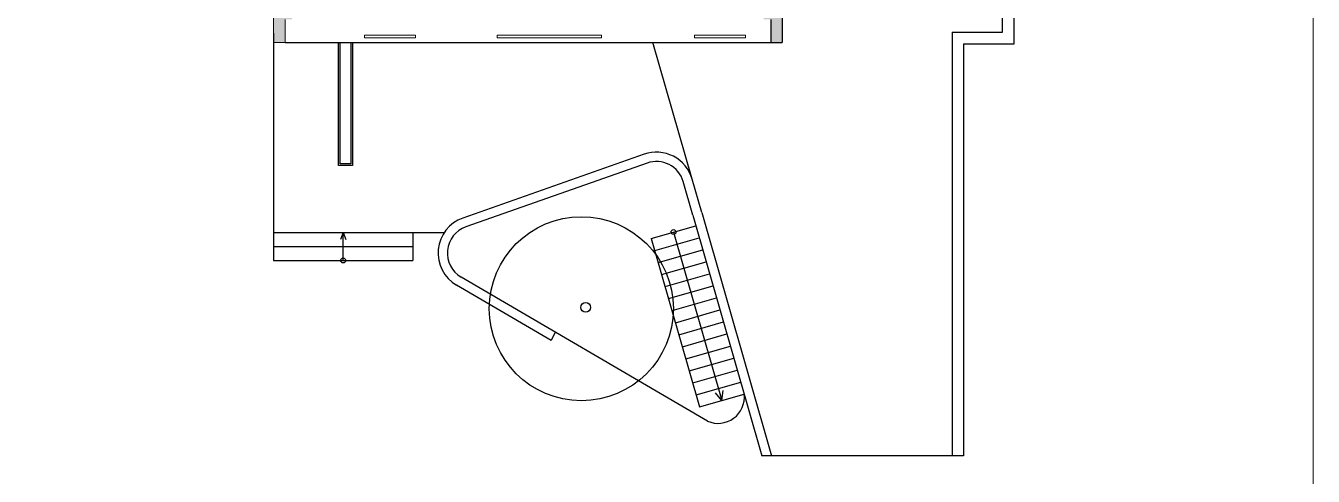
# Model space of a CAD drawing. Header units: metres. Extents: x -442 to 316, y -503 to 125.
# Drawn here: x 64.58 to 92.34, y -83.12 to -73.4 of the extents above; entities that cross this region are included whole.
import ezdxf

# ---------------------------------------------------------------- set-up
doc = ezdxf.new("R2010")
doc.units = ezdxf.units.M
doc.layers.add('FLOATING-WINDOWS', color=2, linetype='Continuous', plot=False)
for name, color, linetype in [('nove zdivo akce', 3, 'Continuous'), ('SRAFA', 251, 'Continuous'), ('SRAFY', 3, 'Continuous'), ('ZDIVO', 1, 'Continuous')]:
    doc.layers.add(name, color=color, linetype=linetype)

msp = doc.modelspace()

# ---------------------------------------------------------------- hatches: boundary and pattern name
at = {"layer": 'SRAFA', "linetype": 'Continuous', "lineweight": 0}
for points in [[(69.924785, -68.993142), (69.924726, -73.764794), (69.924726, -73.764797), (70.174726, -73.764797), (70.174733, -73.264792), (70.324726, -73.264794), (70.324726, -68.993142)], [(80.894726, -71.574794), (80.494726, -71.574794), (80.494726, -73.264794), (80.644726, -73.264794), (80.644726, -73.764794), (80.894726, -73.764794)]]:
    msp.add_hatch(color=256, dxfattribs=at).paths.add_polyline_path(points)

# ---------------------------------------------------------------- linework, layer by layer
at = {"layer": 'FLOATING-WINDOWS', "linetype": 'Continuous', "lineweight": 0}
msp.add_lwpolyline([(-36.830295, -54.619624), (92.34374, -54.619624), (92.34374, -91.605521), (-36.830295, -91.605521)], close=True, dxfattribs=at)
at = {"layer": 'nove zdivo akce', "linetype": 'Continuous'}
msp.add_line((70.174726, -73.764792), (80.644726, -73.764794), dxfattribs=at)
at = {"layer": 'SRAFA', "linetype": 'Continuous'}
for p, q in [((85.894726, -73.789794), (85.894726, -63.50553)), ((85.644726, -73.539794), (85.644726, -63.755499)), ((69.924726, -73.564794), (69.924726, -77.864794)), ((84.554726, -73.539794), (84.554726, -82.679256)), ((84.554726, -73.539794), (85.644726, -73.539794)), ((78.949088, -76.708443), (78.104537, -73.764794)), ((84.804726, -73.789794), (84.804726, -82.679256)), ((84.804726, -73.789794), (85.894726, -73.789794)), ((77.914422, -76.174445), (74.006533, -77.550356)), ((77.980843, -76.363094), (74.072953, -77.739004)), ((77.980843, -76.363094), (74.072953, -77.739004)), ((77.980843, -76.363094), (74.072953, -77.739004)), ((78.96481, -77.488455), (78.756844, -76.763599)), ((78.96481, -77.488455), (78.756844, -76.763599)), ((79.157054, -77.433299), (78.949088, -76.708443)), ((79.157062, -77.433326), (80.661369, -82.679256)), ((78.06937, -77.990274), (79.029714, -77.714794)), ((78.96481, -77.488455), (80.453308, -82.679256)), ((69.924726, -77.864794), (73.604186, -77.864794)), ((69.924726, -77.864794), (69.924726, -78.464794)), ((71.424726, -77.864794), (71.364365, -78.013553)), ((71.424726, -78.464794), (71.424726, -77.864794)), ((71.424726, -77.864794), (71.485088, -78.013553)), ((72.924726, -77.864794), (72.924726, -78.464794)), ((78.06937, -77.990274), (79.111648, -81.623737)), ((78.143819, -78.249807), (79.104162, -77.974327)), ((78.549541, -77.852531), (79.59182, -81.485997)), ((69.924726, -78.164794), (72.924726, -78.164794)), ((78.218267, -78.50934), (79.178611, -78.23386)), ((69.924726, -78.464794), (72.924726, -78.464794)), ((78.292716, -78.768873), (79.253059, -78.493393)), ((79.27994, -81.929516), (73.969254, -78.822845)), ((78.367164, -79.028406), (79.327508, -78.752926)), ((75.908314, -80.188873), (73.868267, -78.995477)), ((78.441613, -79.287939), (79.401956, -79.012459)), ((78.516061, -79.547472), (79.476405, -79.271993)), ((78.590509, -79.807005), (79.550853, -79.531526)), ((78.664958, -80.066538), (79.625301, -79.791059)), ((75.996443, -80.00872), (75.908557, -80.188375)), ((78.739406, -80.326071), (79.69975, -80.050592)), ((78.813855, -80.585605), (79.774198, -80.310125)), ((78.888303, -80.845138), (79.848647, -80.569658)), ((78.962752, -81.104671), (79.923095, -80.829191)), ((79.0372, -81.364204), (79.997544, -81.088724)), ((79.59182, -81.485997), (79.45258, -81.319271)), ((79.59182, -81.485997), (79.621507, -81.270814)), ((79.111648, -81.623737), (80.071992, -81.348257)), ((84.804726, -82.679256), (80.453308, -82.679256))]:
    msp.add_line(p, q, dxfattribs=at)
for points in [[(71.624726, -73.764794), (71.624726, -76.414794), (71.324726, -76.414794), (71.324726, -73.764794)], [(71.589726, -73.764794), (71.589726, -76.379794), (71.359726, -76.379794), (71.359726, -73.764794)]]:
    msp.add_lwpolyline(points, dxfattribs=at)
for centre, radius in [((76.561711, -79.506157), 1.985167), ((78.549541, -77.852531), 0.052275), ((71.424726, -78.464794), 0.052275), ((76.652276, -79.477168), 0.105953)]:
    msp.add_circle(centre, radius, dxfattribs=at)
for centre, radius, start, end in [((78.180104, -76.92904), 0.8, 16.0058142, 109.3964151), ((78.180104, -76.92904), 0.6, 16.0058142, 109.3964151), ((78.180104, -76.92904), 0.6, 16.0058142, 109.3964151), ((78.180104, -76.92904), 0.6, 16.0058142, 109.3964151), ((74.272215, -78.30495), 0.8, 109.3964151, 239.67301), ((74.272215, -78.30495), 0.6, 109.3964151, 239.67301), ((79.511266, -81.414458), 0.56462, 245.8138997, 6.7333461)]:
    msp.add_arc(centre, radius, start, end, dxfattribs=at)
at = {"layer": 'SRAFY', "color": 252, "linetype": 'Continuous', "lineweight": 0}
for points in [[(71.881917, -73.664794), (72.981917, -73.664794), (72.981917, -73.608342), (71.881917, -73.608342)], [(74.744726, -73.664794), (76.994726, -73.664794), (76.994726, -73.608342), (74.744726, -73.608342)], [(79.000683, -73.664794), (80.100683, -73.664794), (80.100683, -73.608342), (79.000683, -73.608342)]]:
    msp.add_lwpolyline(points, close=True, dxfattribs=at)
at = {"layer": 'ZDIVO', "linetype": 'Continuous', "lineweight": 0}
for p, q in [((69.924726, -66.184794), (69.924726, -73.764794)), ((70.174733, -73.264792), (70.174726, -73.764797)), ((70.174726, -73.764797), (69.924726, -73.764797))]:
    msp.add_line(p, q, dxfattribs=at)
at = {"layer": 'ZDIVO', "linetype": 'Continuous'}
for p, q in [((80.894726, -71.574794), (80.894726, -73.764794)), ((80.644726, -73.264794), (80.644726, -73.764794)), ((80.644726, -73.764794), (80.894726, -73.764794))]:
    msp.add_line(p, q, dxfattribs=at)

doc.saveas('drawing.dxf')
